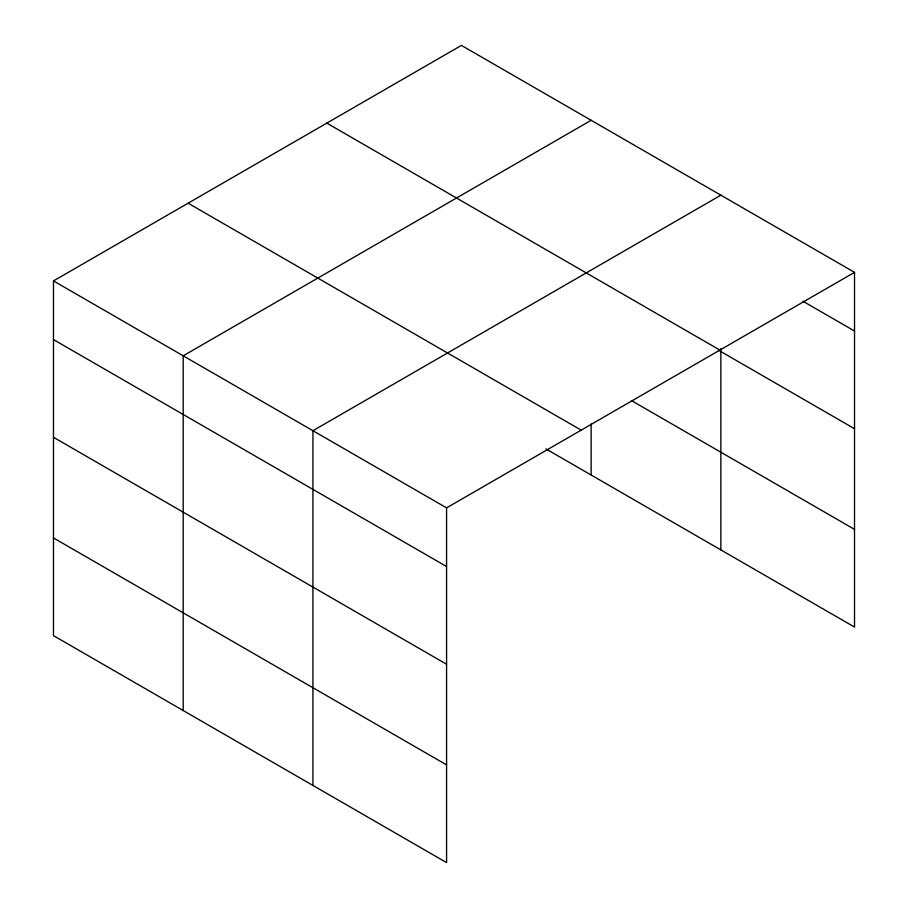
<?xml version="1.0" encoding="UTF-8"?>
<svg xmlns="http://www.w3.org/2000/svg" width="908" height="908" viewBox="0 0 908 908"><rect width="100%" height="100%" fill="white"/><g stroke="black" fill="none" stroke-linecap="round" stroke-linejoin="round"><path stroke-width="1.36" d="M720.861 348.729L720.861 549.919M545.867 448.881L854.519 627.076L854.519 272.355L461.423 45.4L53.481 280.924L53.481 635.645L446.577 862.6L446.577 507.867L53.481 280.924M591.142 120.299L183.2 355.811L183.2 710.544M720.861 195.186L312.931 430.71L312.931 785.431M446.577 507.867L854.519 272.355M803.013 301.286L854.519 331.023M326.801 123.125L719.896 350.079M718.421 350.147L854.519 428.724M631.525 400.632L854.519 529.375M188.104 203.199L581.199 430.154M53.481 339.592L446.577 566.535M53.481 437.293L446.577 664.236M53.481 537.945L446.577 764.899M591.142 424.047L591.142 475.02"/></g></svg>
